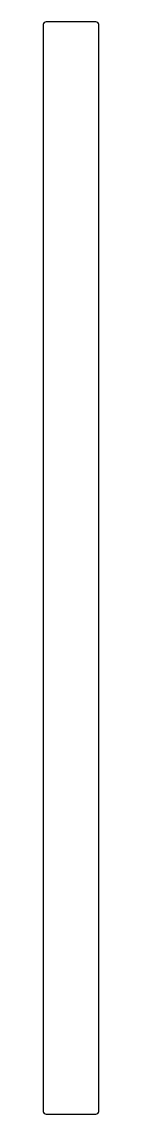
# Model space of a CAD drawing. Header units: millimetres. Extents: x 0 to 40, y 0 to 790.
import ezdxf

# ---------------------------------------------------------------- set-up
doc = ezdxf.new("R2010")
doc.units = ezdxf.units.MM
doc.layers.get('0').update_dxf_attribs({"linetype": 'CONTINUOUS'})

msp = doc.modelspace()

# ---------------------------------------------------------------- linework, layer by layer
at = {"linetype": 'CONTINUOUS'}
for p, q in [((38, 789.6), (2, 789.6)), ((0, 787.6), (0, 2)), ((40, 2), (40, 787.6)), ((2, 0), (38, 0))]:
    msp.add_line(p, q, dxfattribs=at)
for centre, start, end in [((2, 787.6), 90, 180), ((38, 787.6), 0, 90), ((2, 2), 180, 270), ((38, 2), 270, 360)]:
    msp.add_arc(centre, 2, start, end, dxfattribs=at)

doc.saveas('drawing.dxf')
